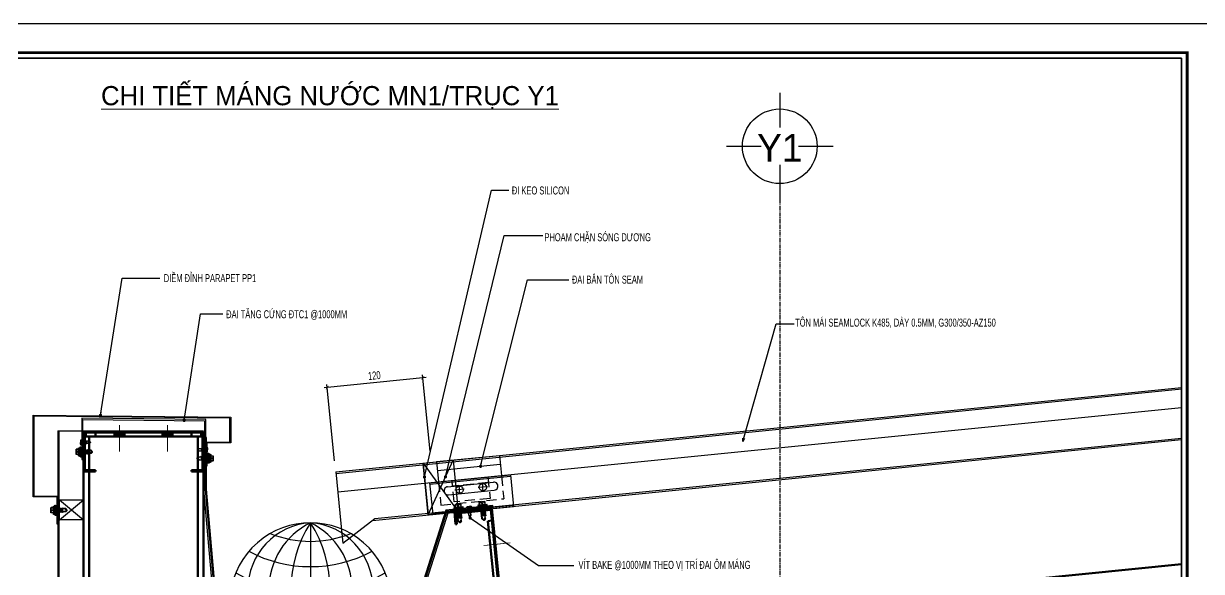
# Model space of a CAD drawing. Header units: inches. Extents: x 2 to 32666, y -5537 to 22.
# Drawn here: x 17461.7 to 17829.6, y -3875.7 to -3704.5 of the extents above; entities that cross this region are included whole.
import ezdxf
from ezdxf.enums import TextEntityAlignment as Align

# ---------------------------------------------------------------- set-up
doc = ezdxf.new("R2010")
doc.units = ezdxf.units.IN
doc.header["$MEASUREMENT"] = 0
for name, pattern in [('CENTER', [2, 1.25, -0.25, 0.25, -0.25]), ('DASHED2', [0.375, 0.25, -0.125]), ('HIDDEN2', [4.7625, 3.175, -1.5875])]:
    doc.linetypes.add(name, pattern=pattern)
doc.layers.get('Defpoints').update_dxf_attribs({"lineweight": 9})
for name, color, linetype in [('2', 2, 'Continuous'), ('3', 3, 'Continuous'), ('4', 4, 'Continuous'), ('6', 6, 'Continuous'), ('7', 7, 'Continuous'), ('8', 8, 'Continuous'), ('9', 9, 'Continuous'), ('BAO KHUNG', 31, 'Continuous'), ('DIM', 8, 'Continuous'), ('Kyhieu', 7, 'Continuous'), ('NET IN', 3, 'Continuous'), ('STRUCTURE', 1, 'Continuous'), ('Tim truc', 8, 'Continuous')]:
    doc.layers.add(name, color=color, linetype=linetype)
doc.layers.add('_TEXT', color=3, linetype='Continuous', lineweight=13)
doc.layers.add('Cover text', color=7, linetype='Continuous', true_color=0x52370f)
doc.styles.add('AVO', font='VAVOB.TTF')
doc.styles.add('ST1', font='vnshx.shx', dxfattribs={"width": 0.7})
doc.styles.add('ST1H', font='vnshxh.shx', dxfattribs={"width": 0.7})
doc.styles.add('ST3', font='VHAVANB.TTF')
doc.styles.add('TIEU DE', font='Vharialn.ttf')
doc.dimstyles.new('3', dxfattribs={"dimtxt": 2.5, "dimasz": 1, "dimexe": 1, "dimexo": 0, "dimgap": 1, "dimtad": 1, "dimdec": 0, "dimlfac": 3, "dimzin": 0, "dimdsep": 46, "dimtxsty": 'ST1', "dimblk": 'ARCHTICK', "dimcen": 1, "dimdle": 1, "dimclrd": 8, "dimclre": 8, "dimclrt": 3, "dimadec": 0, "dimazin": 0, "dimtfac": 1, "dimtdec": 0, "dimtix": 1, "dimtofl": 0, "dimtmove": 1, "dimatfit": 3, "dimldrblk": 'DOT', "dimfxl": 0.18, "dimtfill": 1, "dimtolj": 1, "dimtzin": 0, "dimlwd": -1, "dimlwe": -1, "dimarcsym": 2})
doc.dimstyles.new('4', dxfattribs={"dimtxt": 2.5, "dimasz": 1, "dimexe": 1, "dimexo": 0, "dimgap": 1, "dimtad": 1, "dimdec": 0, "dimlfac": 4, "dimzin": 0, "dimdsep": 46, "dimtxsty": 'ST1', "dimblk": 'ARCHTICK', "dimcen": 1, "dimdle": 1, "dimclrd": 8, "dimclre": 8, "dimclrt": 3, "dimadec": 0, "dimazin": 0, "dimtfac": 1, "dimtdec": 0, "dimtix": 1, "dimtmove": 1, "dimatfit": 3, "dimldrblk": 'OPEN30', "dimfxl": 0.18, "dimtfill": 1, "dimtolj": 1, "dimtzin": 0, "dimlwd": -1, "dimlwe": -1, "dimarcsym": 2})

# ---------------------------------------------------------------- blocks, each defined once
blk = doc.blocks.new('kt kien truc 1')
at = {"layer": '2', "color": 157, "linetype": 'Continuous'}
blk.add_lwpolyline([(0, 420), (594, 420), (594, 0), (0, 0)], close=True, dxfattribs=at)
at = {"layer": '7', "color": 147, "linetype": 'Continuous'}
blk.add_lwpolyline([(12.33, 57.61), (581.67, 57.61), (581.67, 409.19), (12.33, 409.19)], close=True, dxfattribs=at)
at = {"layer": 'BAO KHUNG', "color": 167, "linetype": 'Continuous', "const_width": 0.871}
blk.add_lwpolyline([(10.59, 9.07), (583.41, 9.07), (583.41, 410.93), (10.59, 410.93)], close=True, dxfattribs=at)
at = {"layer": 'Cover text', "ltscale": 0.5, "style": 'TIEU DE'}
for tag, p in [('TENBANVE', (45.93, 14.6)), ('STT', (555.05, 15.58))]:
    blk.add_attdef(tag, text='', height=2, dxfattribs=at).set_placement(p, align=Align.MIDDLE_CENTER)
blk = doc.blocks.new('Short_Self_drilling')
at = {"layer": 'STRUCTURE', "color": 1, "linetype": 'Continuous'}
for p, q in [((6.4, 1.7), (-6.4, 1.7)), ((5.1, 3.8), (-5.1, 3.8)), ((-2.6, 2.9), (-5.1, 2.9)), ((-3.4, 3.8), (-3.4, 6.8)), ((3, 7.2), (-3, 7.2)), ((2.6, 2.9), (-2.6, 2.9)), ((-2.1, 2.8), (-2.1, 2.9)), ((6.3, 0), (0, 0)), ((2.2, 2.8), (2.2, 2.9)), ((2.2, -0.5), (2.2, 0)), ((5.1, 2.9), (2.6, 2.9)), ((3.4, 3.8), (3.4, 6.8)), ((3, -1.2), (-2.7, -0.2)), ((3, -2.7), (-2.7, -1.8)), ((3, -4.2), (-2.7, -3.3)), ((3, -5.8), (-2.7, -4.8)), ((3, -7.3), (-2.7, -6.3)), ((-1.9, -8), (-2.7, -7.9)), ((-2.1, -1.4), (-2.1, -0.9)), ((-2.1, -2.9), (-2.1, -2.4)), ((-2.1, -4.4), (-2.1, -3.9)), ((-2.1, -6), (-2.1, -5.4)), ((-2.1, -7.5), (-2.1, -7)), ((-2.1, -12.3), (-2.1, -8.5)), ((3, -8.8), (-1.1, -8.1)), ((2.1, -12.3), (2.1, -9.1)), ((2.2, -2), (2.2, -1.5)), ((2.2, -3.6), (2.2, -3)), ((2.2, -5.1), (2.2, -4.6)), ((2.2, -6.6), (2.2, -6.1)), ((2.2, -8.1), (2.2, -7.6))]:
    blk.add_line(p, q, dxfattribs=at)
blk.add_lwpolyline([(6.4, 1.3), (6.4, 1.7), (2.1, 2.8), (-2.1, 2.8), (-6.4, 1.7), (-6.4, 1.3)], close=True, dxfattribs=at)
for points in [[(-6.4, 1.3, -0.088869), (-6.3, 0), (0, 0)], [(-0.1, 3.8), (-0.3, 6.2, 0.338878), (-3.1, 6.2), (-3.3, 3.8)], [(3.3, 3.8), (3.1, 6.2, 0.338878), (0.3, 6.2), (0.1, 3.8)], [(2.1, -12.3), (0.2, -14.2, -0.333596), (-0.2, -14.2), (-2.1, -12.3)], [(-0.1, -14), (-1, -12.2, -0.148657), (-1.4, -11.2), (-2, -7.7, -0.815006), (-1.2, -7.8, 0.150833), (-0.8, -8.7)], [(2.1, -12.3), (1.7, -11.7, 0.52242), (0.9, -11.7), (-0.2, -14.2)]]:
    blk.add_lwpolyline(points, format="xyb", dxfattribs=at)
for points in [[(3, -1.2), (2.2, -1.5), (-2.1, -0.8), (-2.7, -0.2), (-2.4, 0)], [(3, -2.7), (2.2, -3), (-2.1, -2.4), (-2.7, -1.8), (-2.1, -1.4), (2.2, -2), (3, -2.7)], [(3, -4.2), (2.2, -4.6), (-2.1, -3.9), (-2.7, -3.3), (-2.1, -2.9), (2.2, -3.6), (3, -4.2)], [(3, -5.8), (2.2, -6.1), (-2.1, -5.4), (-2.7, -4.8), (-2.1, -4.4), (2.2, -5.1), (3, -5.8)], [(3, -7.3), (2.2, -7.6), (-2.1, -7), (-2.7, -6.3), (-2.1, -6), (2.2, -6.6), (3, -7.3)], [(-1.8, -8.5), (-2.1, -8.5), (-2.7, -7.9), (-2.1, -7.5), (-1.8, -7.5)], [(-1.3, -7.6), (2.2, -8.1), (3, -8.8)], [(-1.2, 0), (2.2, -0.5), (3, -1.2)], [(3, -8.8), (2.2, -9.1), (-0.8, -8.7)]]:
    blk.add_lwpolyline(points, dxfattribs=at)
for centre, radius, start, end in [((-5, 3.3), 0.455, 109.7949, 250.2674), ((-3, 6.8), 0.429, 90.0311, 180.0311), ((3, 6.8), 0.429, 0.0311, 90.0311), ((5.1, 3.3), 0.435, 279.7276, 80.3347), ((10, 0.2), 3.74, 162.2963, 182.6103)]:
    blk.add_arc(centre, radius, start, end, dxfattribs=at)
blk = doc.blocks.new('A$C5FAA1D3F')
at = {"color": 8}
for p, q in [((-26.59, -10.81, 0), (-25.6, -0.91, 0)), ((-0.39, -3.85, 0), (-25.64, -1.33, 0)), ((-0.34, -3.43, 0), (-25.6, -0.91, 0)), ((-1.33, -13.34, 0), (-0.34, -3.43, 0)), ((-6.38, -8.5, 0), (-20.69, -7.07, 0)), ((-17.23, -7.27, 0), (-17.51, -10.1, 0)), ((-1.33, -13.34, 0), (-26.59, -10.81, 0)), ((-1.29, -12.92, 0), (-26.55, -10.39, 0)), ((-6.63, -11.02, 0), (-20.94, -9.59, 0)), ((-18.79, -8.54, 0), (-15.96, -8.83, 0)), ((-11.5, -9.26, 0), (-8.67, -9.54, 0)), ((-9.94, -7.99, 0), (-10.23, -10.82, 0)), ((-24.42, -17.42, 0), (-23.79, -11.09, 0)), ((-4.49, -16.58, 0), (-24.14, -14.62, 0)), ((-4.77, -19.39, 0), (-4.14, -13.06, 0)), ((-4.77, -19.39, 0), (-24.42, -17.42, 0))]:
    blk.add_line(p, q, dxfattribs=at)
at = {"color": 8, "linetype": 'HIDDEN2'}
for p, q in [((-23.79, -11.09, 0), (-23.06, -3.85, 0)), ((-3.42, -5.82, 0), (-23.06, -3.85, 0)), ((-19.57, -11.51, 0), (-18.9, -4.83, 0)), ((-18.9, -4.83, 0), (-7.68, -5.96, 0)), ((-7.68, -5.96, 0), (-8.35, -12.64, 0)), ((-4.14, -13.06, 0), (-3.42, -5.82, 0)), ((-19.58, -11.51, 0), (-19.4, -9.75, 0)), ((-19.4, -9.75, 0), (-8.17, -10.87, 0)), ((-8.17, -10.87, 0), (-8.35, -12.64, 0)), ((-8.35, -12.64, 0), (-19.58, -11.51, 0)), ((-8.35, -12.64, 0), (-19.57, -11.51, 0))]:
    blk.add_line(p, q, dxfattribs=at)
at = {"color": 8}
for centre, major_axis, start_param, end_param in [((-20.82, -8.33, 0), (-0.941, -0.852), 3.876998, 7.018591), ((-17.37, -8.69, 0), (-0.836, -0.757), 5.447794310103061, 11.73097961728265), ((-10.09, -9.4, 0), (-0.836, -0.757), 5.447794310103061, 11.73097961728265), ((-6.5, -9.76, 0), (-0.941, -0.852), 0.735405, 3.876998)]:
    blk.add_ellipse(centre, major_axis=major_axis, ratio=1, start_param=start_param, end_param=end_param, dxfattribs=at)
at = {"color": 1, "xscale": 0.2707692322397919, "yscale": 0.2707692322397919, "zscale": 0.2707692322397919, "rotation": 174.2582798079231}
for p in [(-16.04, -2.29, 0), (-8.54, -3.04, 0)]:
    blk.add_blockref('Short_Self_drilling', p, dxfattribs=at)
blk = doc.blocks.new('HFR-1')
at = {"layer": 'STRUCTURE', "color": 1, "linetype": 'Continuous'}
for p, q in [((-5.5, 0), (5.5, 0)), ((-5.2, 0.8), (-3.4, 1.5)), ((5.2, 0.8), (3.4, 1.5)), ((-2.4, -1.2), (-3, -1.6)), ((-3, -1.6), (-2.4, -1.9)), ((-2.4, -1.9), (-3, -2.3)), ((-3, -2.3), (-2.4, -2.6)), ((-2.4, -2.6), (-3, -3)), ((-3, -3), (-2.4, -3.3)), ((-2.4, -3.3), (-3, -3.7)), ((-3, -3.7), (-2.4, -4.1)), ((-2.4, -4.1), (-3, -4.4)), ((-3, -4.4), (-2.4, -4.8)), ((-2.4, -4.8), (-3, -5.1)), ((-3, -5.1), (-2.4, -5.5)), ((-2.4, -5.5), (-3, -5.8)), ((-3, -5.8), (-2.4, -6.2)), ((-2.4, -6.2), (-3, -6.6)), ((-3, -6.6), (-2.4, -6.9)), ((-2.4, -6.9), (-3, -7.3)), ((-3, -7.3), (-2.4, -7.6)), ((-2.4, -7.6), (-3, -8)), ((-3, -8), (-2.4, -8.3)), ((-2.4, -8.3), (-3, -8.7)), ((-3, -8.7), (-2.4, -9)), ((-2.4, -9), (-3, -9.4)), ((-3, -9.4), (-2.4, -9.7)), ((-2.4, -9.7), (-3, -10.1)), ((-3, -10.1), (-2.4, -10.5)), ((-2.4, -10.5), (-3, -10.8)), ((-3, -10.8), (-2.4, -11.2)), ((-2.4, -11.2), (-3, -11.5)), ((-3, -11.5), (-2.4, -11.9)), ((-2.9, -1.6), (2.9, -1.4)), ((-2.9, -2.3), (2.9, -2.1)), ((-2.9, -3), (2.9, -2.8)), ((-2.9, -3.7), (2.9, -3.6)), ((-2.9, -4.4), (2.9, -4.3)), ((-2.9, -5.1), (2.9, -5)), ((-2.9, -5.9), (2.9, -5.7)), ((-2.9, -6.6), (2.9, -6.4)), ((-2.9, -7.3), (2.9, -7.1)), ((-2.9, -8), (2.9, -7.8)), ((-2.9, -8.7), (2.9, -8.5)), ((-2.9, -9.4), (2.9, -9.2)), ((-2.9, -10.1), (1.5, -10)), ((-2.9, -10.8), (1.3, -10.7)), ((-2.9, -11.5), (0.9, -11.4)), ((-2.5, -17.4), (-2.5, -11.8)), ((-2.5, -17.4), (-2, -16.7)), ((-2.5, -17.4), (-0.2, -19.7)), ((2.4, -1.1), (-2.4, -1.2)), ((2.4, -1.8), (-2.4, -1.9)), ((-2.4, -1.9), (2.4, -1.8)), ((-2.4, -2.6), (2.4, -2.5)), ((2.4, -2.5), (-2.4, -2.6)), ((-2.4, -3.3), (2.4, -3.2)), ((2.4, -3.2), (-2.4, -3.3)), ((-2.4, -4.1), (2.4, -3.9)), ((2.4, -3.9), (-2.4, -4.1)), ((-2.4, -4.8), (2.4, -4.6)), ((2.4, -4.6), (-2.4, -4.8)), ((-2.4, -5.5), (2.4, -5.3)), ((2.4, -5.3), (-2.4, -5.5)), ((-2.4, -6.2), (2.4, -6)), ((2.4, -6), (-2.4, -6.2)), ((-2.4, -6.9), (2.4, -6.8)), ((2.4, -6.8), (-2.4, -6.9)), ((-2.4, -7.6), (2.4, -7.5)), ((2.4, -7.5), (-2.4, -7.6)), ((-2.4, -8.3), (2.4, -8.2)), ((2.4, -8.2), (-2.4, -8.3)), ((-2.4, -9), (2.4, -8.9)), ((2.4, -8.9), (-2.4, -9)), ((-2.4, -9.7), (2.4, -9.6)), ((2.4, -9.6), (-2.4, -9.7)), ((1.4, -10.3), (-2.4, -10.5)), ((-2.4, -10.5), (1.4, -10.3)), ((-2.4, -11.2), (1.1, -11.1)), ((1.1, -11.1), (-2.4, -11.2)), ((-2.4, -11.9), (0.4, -11.8)), ((-1, -16.7), (0.2, -19.7)), ((0.1, -19.4), (1.2, -17.3)), ((0.2, -19.7), (2.5, -17.4)), ((1.6, -16.1), (2.3, -10.2)), ((2.2, -10), (2.9, -10)), ((2.2, -11), (2.4, -11)), ((2.4, -11), (2.2, -11)), ((2.2, -11.4), (2.9, -11.4)), ((2.2, -11.7), (2.4, -11.7)), ((2.4, -10.3), (2.3, -10.3)), ((2.3, -10.3), (2.4, -10.3)), ((2.3, -10.7), (2.9, -10.7)), ((2.9, -1.4), (2.4, -1.1)), ((2.4, -1.8), (2.9, -1.4)), ((2.9, -2.1), (2.4, -1.8)), ((2.4, -2.5), (2.9, -2.1)), ((2.9, -2.8), (2.4, -2.5)), ((2.4, -3.2), (2.9, -2.8)), ((2.9, -3.6), (2.4, -3.2)), ((2.4, -3.9), (2.9, -3.6)), ((2.9, -4.3), (2.4, -3.9)), ((2.4, -4.6), (2.9, -4.3)), ((2.9, -5), (2.4, -4.6)), ((2.4, -5.3), (2.9, -5)), ((2.9, -5.7), (2.4, -5.3)), ((2.4, -6), (2.9, -5.7)), ((2.9, -6.4), (2.4, -6)), ((2.4, -6.8), (2.9, -6.4)), ((2.9, -7.1), (2.4, -6.8)), ((2.4, -7.5), (2.9, -7.1)), ((2.9, -7.8), (2.4, -7.5)), ((2.4, -8.2), (2.9, -7.8)), ((2.9, -8.5), (2.4, -8.2)), ((2.4, -8.9), (2.9, -8.5)), ((2.9, -9.2), (2.4, -8.9)), ((2.4, -9.6), (2.9, -9.2)), ((2.9, -10), (2.4, -9.6)), ((2.4, -10.3), (2.9, -10)), ((2.9, -10.7), (2.4, -10.3)), ((2.4, -11), (2.9, -10.7)), ((2.9, -11.4), (2.4, -11)), ((2.4, -11.7), (2.9, -11.4)), ((2.5, -17.4), (2.5, -11.7))]:
    blk.add_line(p, q, dxfattribs=at)
at = {"layer": 'STRUCTURE', "color": 1, "linetype": 'Continuous', "ltscale": 8}
for p in [(-3.4, 1.5), (3.4, 1.5)]:
    blk.add_line(p, (0, 1.5), dxfattribs=at)
at = {"layer": 'STRUCTURE', "color": 1, "linetype": 'DASHED2'}
for p in [(-1.9, 1.5), (1.9, 1.5)]:
    blk.add_line(p, (0, 0), dxfattribs=at)
at = {"layer": 'STRUCTURE', "color": 1, "linetype": 'Continuous', "ltscale": 8}
for centre, start, end in [((-4.7, 0.2), 130.41, 194.8062), ((4.7, 0.2), 345.1938, 49.59)]:
    blk.add_arc(centre, 0.801, start, end, dxfattribs=at)
at = {"layer": 'STRUCTURE', "color": 1, "linetype": 'Continuous'}
for centre, radius, start, end in [((-7.3, -9), 9.14, 58.065, 78.8402), ((5.1, -3.8), 3.83, 84.2039, 134.3621), ((-1.5, -17.1), 0.59, 34.2302, 144.5641), ((0, -19.4), 0.331, 231.6348, 305.4287), ((-0.5, -10.1), 1.93, 296.6041, 355.3922), ((-0.6, -16), 2.2, 324.0048, 357.8268), ((1.9, -10.3), 0.444, 15.9762, 172.6971)]:
    blk.add_arc(centre, radius, start, end, dxfattribs=at)
blk = doc.blocks.new('_ArchTick')
at = {"color": 0, "linetype": 'ByBlock', "const_width": 0.15}
blk.add_lwpolyline([(-0.5, -0.5), (0.5, 0.5)], dxfattribs=at)
blk = doc.blocks.new('*D6193')
at = {"layer": 'Defpoints', "color": 0, "transparency": 16777216}
for p in [(17556.57, -3818.27), (17588.71, -3838.17), (17558.86, -3841.16)]:
    blk.add_point(p, dxfattribs=at)
at = {"layer": 'DIM', "color": 8, "linetype": 'Continuous', "transparency": 16777216}
for p, q in [((17587.42, -3815.18), (17555.58, -3818.37)), ((17588.71, -3838.17), (17586.32, -3814.29)), ((17558.86, -3841.16), (17556.47, -3817.27))]:
    blk.add_line(p, q, dxfattribs=at)
at = {"layer": 'DIM', "color": 8, "transparency": 16777216}
for p, rotation in [((17586.42, -3815.28), 5.710604420058081), ((17556.57, -3818.27), 185.710604420058)]:
    blk.add_blockref('_ArchTick', p, dxfattribs=dict(at, rotation=rotation))
at = {"layer": 'DIM', "color": 3, "transparency": 16777216, "insert": (17571.27, -3814.53), "char_height": 2.5, "attachment_point": 5, "rotation": 5.7106, "style": 'ST1', "bg_fill": 3, "box_fill_scale": 1.25, "bg_fill_color": 256, "bg_fill_true_color": 13158600, "bg_fill_transparency": 0}
blk.add_mtext('\\A1;120', dxfattribs=at)
blk = doc.blocks.new('_Dot')
at = {"color": 0, "linetype": 'ByBlock', "lineweight": -2}
blk.add_line((-0.5, 0), (-1, 0), dxfattribs=at)
at = {"color": 0, "linetype": 'ByBlock', "const_width": 0.5}
blk.add_lwpolyline([(-0.25, 0, 1), (0.25, 0, 1)], format="xyb", close=True, dxfattribs=at)
blk = doc.blocks.new('DOT')
at = {"color": 0, "linetype": 'ByBlock'}
blk.add_line((-0.5, 0), (-1, 0), dxfattribs=at)
at = {"color": 0, "linetype": 'ByBlock', "const_width": 0.5}
blk.add_lwpolyline([(-0.25, 0, 1), (0.25, 0, 1)], format="xyb", close=True, dxfattribs=at)
blk = doc.blocks.new('_Open30')
at = {"color": 0, "linetype": 'ByBlock', "lineweight": -2}
for p, q in [((-1, 0.27), (0, 0)), ((0, 0), (-1, -0.27)), ((0, 0), (-1, 0))]:
    blk.add_line(p, q, dxfattribs=at)
blk = doc.blocks.new('TRUCVP')
at = {"layer": 'Kyhieu', "color": 1, "linetype": 'Continuous'}
for points in [[(0, 17.5), (0, 50)], [(-50, 0), (-17.5, 0)], [(17.5, 0), (50, 0)], [(0, -50), (0, -17.5)]]:
    blk.add_lwpolyline(points, dxfattribs=at)
at = {"layer": 'Kyhieu', "color": 40, "linetype": 'Continuous'}
blk.add_circle((0, 0), 35, dxfattribs=at)
blk = doc.blocks.new('A$C074D4DC8')
at = {"color": 9}
for p, q in [((80, 232.2), (80, 100)), ((13.2, 108.1), (13.2, 8.1)), ((146.8, 108.1), (146.8, 8.1)), ((38.4, 101.8), (38.4, 1.8)), ((80, 100), (80, 0)), ((121.6, 101.8), (121.6, 1.8))]:
    blk.add_line(p, q, dxfattribs=at)
for centre, radius, start, end in [((80, 152.2), 80, 326.5995, 213.4005), ((84.2, 166.1), 66.2, 93.6886, 266.3114), ((112.4, 166.1), 73.6, 116.1115, 243.8885), ((183.7, 166.1), 123, 147.491, 212.509), ((-23.7, 166.1), 123, 327.491, 32.509), ((47.6, 166.1), 73.6, 296.1115, 63.8885), ((75.7, 166.1), 66.2, 273.6886, 86.3114), ((80, 318.7), 105, 247.6912, 292.3088), ((80, 318.7), 130, 241.9999, 298.0001), ((80, 318.7), 155, 241.4707, 298.5293), ((80, 318.7), 180, 243.6718, 296.3282), ((80, 318.7), 205, 248.1186, 291.8814)]:
    blk.add_arc(centre, radius, start, end, dxfattribs=at)
for centre in [(80, 108.1), (80, 8.1)]:
    blk.add_ellipse(centre, major_axis=(-66.8, 0), ratio=0.12167, dxfattribs=at)
for centre in [(80, 79.9), (80, 58.1), (80, 31.6)]:
    blk.add_ellipse(centre, major_axis=(-66.8, 0), ratio=0.12167, start_param=0, end_param=3.141593, dxfattribs=at)

msp = doc.modelspace()

# ---------------------------------------------------------------- hatches: boundary and pattern name
at = {"layer": '2'}
for points in [[(17493.426, -3832.353), (17493.426, -3833.603), (17489.926, -3833.603), (17489.926, -3832.353)], [(17508.426, -3832.353), (17508.426, -3833.603), (17504.926, -3833.603), (17504.926, -3832.353)]]:
    msp.add_hatch(color=256, dxfattribs=at).paths.add_polyline_path(points, flags=17)

# ---------------------------------------------------------------- linework, layer by layer
at = {"layer": '2', "lineweight": 0}
for p, q in [((17491.676, -3829.978), (17491.676, -3838.228)), ((17491.676, -3829.978), (17491.676, -3838.228)), ((17506.676, -3829.978), (17506.676, -3838.228)), ((17506.676, -3829.978), (17506.676, -3838.228)), ((17489.926, -3832.353), (17489.926, -3833.603)), ((17493.426, -3832.353), (17493.426, -3833.603)), ((17504.926, -3832.353), (17504.926, -3833.603)), ((17508.426, -3832.353), (17508.426, -3833.603)), ((17605.5054, -3867.645), (17613.7145, -3866.8241)), ((17606.7492, -3867.5206), (17613.7145, -3866.8241)), ((17606.7492, -3867.5206), (17613.7145, -3866.8241)), ((17606.7473, -3867.5011), (17609.1105, -3867.2648)), ((17606.7473, -3867.5011), (17609.1105, -3867.2648))]:
    msp.add_line(p, q, dxfattribs=at)
at = {"layer": '2', "lineweight": 100}
for p, q in [((17480.8095, -3832.3615), (17480.426, -3831.978)), ((17480.426, -3844.478), (17480.426, -3831.978)), ((17480.426, -3831.978), (17517.926, -3831.978)), ((17517.551, -3832.353), (17480.801, -3832.353)), ((17480.801, -3832.353), (17480.801, -3844.103)), ((17480.801, -3833.6023), (17482.1759, -3833.6023)), ((17481.176, -3833.603), (17481.176, -3832.353)), ((17517.176, -3833.603), (17481.176, -3833.603)), ((17482.1759, -3844.103), (17482.1759, -3833.6023)), ((17484.176, -3833.603), (17484.176, -3832.353)), ((17514.176, -3833.603), (17514.176, -3832.353)), ((17516.1759, -3833.6023), (17517.551, -3833.6023)), ((17516.1759, -3844.103), (17516.1759, -3833.6023)), ((17517.176, -3832.353), (17517.176, -3833.603)), ((17517.551, -3844.103), (17517.551, -3832.353)), ((17517.926, -3844.478), (17517.926, -3831.978)), ((17480.4259, -4066.9148), (17480.4259, -3844.478)), ((17484.176, -3844.478), (17480.426, -3844.478)), ((17480.801, -3844.103), (17484.176, -3844.103)), ((17482.1759, -4066.9148), (17482.1759, -3844.478)), ((17484.176, -3844.103), (17484.176, -3844.478)), ((17514.176, -3844.478), (17514.176, -3844.103)), ((17514.176, -3844.103), (17517.551, -3844.103)), ((17514.176, -3844.478), (17517.926, -3844.478)), ((17516.1759, -4066.9148), (17516.1759, -3844.478)), ((17517.9259, -4066.9148), (17517.9259, -3844.478)), ((17596.3013, -3857.2593), (17607.993, -3856.0901)), ((17596.6745, -3860.9907), (17596.3013, -3857.2593)), ((17607.6572, -3856.5006), (17596.7118, -3857.5951)), ((17596.7118, -3857.5951), (17597.0476, -3860.9533)), ((17611.3513, -3893.4413), (17607.6572, -3856.5006)), ((17607.993, -3856.0901), (17611.6871, -3893.0309)), ((17597.0476, -3860.9533), (17596.6745, -3860.9907)), ((17607.993, -3859.8588), (17606.7492, -3859.9832)), ((17606.7492, -3859.9832), (17610.2319, -3894.8095)), ((17597.4257, -3896.0901), (17823.4384, -3873.4888))]:
    msp.add_line(p, q, dxfattribs=at)
at = {"layer": '2', "color": 5}
msp.add_lwpolyline([(17518.6151, -3841.1398), (17518.6151, -3828.2686), (17479.867, -3827.8811), (17479.867, -3840.7599), (17480.242, -3840.7599), (17480.242, -3828.2599), (17518.2401, -3828.6398), (17518.2401, -3841.1398)], close=True, dxfattribs=at)
at = {"layer": '3'}
for p, q in [((17559.2079, -3844.6376), (17823.4384, -3818.2145)), ((17559.2576, -3845.1351), (17823.4882, -3818.712)), ((17472.4259, -3831.7505), (17472.4259, -4066.9148)), ((17472.4259, -3831.7505), (17480.4259, -3831.7505)), ((17472.6759, -3831.7505), (17472.6759, -4066.9148)), ((17480.1759, -3831.7505), (17480.1759, -4066.9148)), ((17480.4259, -3831.7505), (17480.4259, -4066.9148)), ((17570.6817, -3859.8212), (17823.4384, -3834.5455)), ((17571.4396, -3859.243), (17823.3887, -3834.048)), ((17559.2079, -3844.6376), (17560.8248, -3860.8069)), ((17561.432, -3866.8788), (17571.4396, -3859.243)), ((17560.8248, -3860.8069), (17561.432, -3866.8788))]:
    msp.add_line(p, q, dxfattribs=at)
at = {"layer": '4', "const_width": 0.5}
msp.add_lwpolyline([(17586.5098, -3841.9074), (17588.1267, -3858.0767)], dxfattribs=at)
at = {"layer": '6'}
msp.add_lwpolyline([(17518.6688, -3842.8122), (17518.6688, -3835.3122), (17526.1688, -3835.3122), (17526.1688, -3827.8122), (17464.9259, -3827.1998), (17464.9259, -3852.1998), (17472.4259, -3852.1998), (17472.4259, -3860.9498), (17472.1759, -3860.9498), (17472.1759, -3852.4498), (17464.6759, -3852.4498), (17464.6759, -3826.9473), (17526.4188, -3827.5647), (17526.4188, -3835.5622), (17518.9188, -3835.5622), (17518.9188, -3842.8122)], close=True, dxfattribs=at)
at = {"layer": '7'}
for p, q in [((17588.1267, -3858.0767), (17595.8477, -3840.9736)), ((17586.5098, -3841.9074), (17597.4646, -3857.1429))]:
    msp.add_line(p, q, dxfattribs=at)
msp.add_lwpolyline([(17586.5098, -3841.9074), (17595.8477, -3840.9736), (17597.4646, -3857.1429), (17588.1267, -3858.0767)], close=True, dxfattribs=at)
at = {"layer": '8'}
msp.add_line((17559.8298, -3850.8566), (17823.4384, -3824.4956), dxfattribs=at)
at = {"layer": '9'}
for p, q in [((17472.9259, -3859.5948), (17480.4259, -3853.3956)), ((17472.9259, -3853.3956), (17480.4259, -3859.5948))]:
    msp.add_line(p, q, dxfattribs=at)
msp.add_lwpolyline([(17472.9259, -3853.3956), (17480.4259, -3853.3956), (17480.4259, -3859.5948), (17472.9259, -3859.5948)], close=True, dxfattribs=at)
at = {"layer": 'DIM'}
msp.add_lwpolyline([(17254.1005, -3715.3349), (17823.4384, -3715.3349), (17823.4384, -4066.9148), (17254.1005, -4066.9148)], close=True, dxfattribs=at)
at = {"layer": 'NET IN'}
msp.add_lwpolyline([(17241.7695, -3704.5249), (17835.7695, -3704.5249), (17835.7695, -4124.5249), (17241.7695, -4124.5249)], close=True, dxfattribs=at)
at = {"layer": 'Tim truc', "linetype": 'CENTER'}
msp.add_line((17697.9258, -3759.5588), (17697.9258, -4066.9148), dxfattribs=at)

# ---------------------------------------------------------------- block references
at = {"color": 1, "xscale": -0.2400000000185761, "yscale": 0.2399999998742715, "zscale": 0.2399999999999999}
for p, rotation in [((17479.8231, -3838.3733, 0), 90.03112754959358), ((17519.2513, -3840.3893, 0), 270.0311275495936), ((17471.9244, -3856.6076, 0), 90.03112754959358)]:
    msp.add_blockref('Short_Self_drilling', p, dxfattribs=dict(at, rotation=rotation))
at = {"color": 8, "extrusion": (0, 0, -1)}
for p, xscale, yscale, zscale, rotation in [((-17479.6881, -3835.4182), 0.1492098718646501, 0.1492098718646501, -0.1492098718646501, 270.0000000000426), ((-17518.911, -3837.6873), -0.1492098718646501, 0.149209872353822, -0.1492098718646501, 89.9999999999574), ((-17600.9141, -3855.6491), -0.14920987186465, 0.149209872353822, -0.14920987186465, 354.2893955799449)]:
    msp.add_blockref('HFR-1', p, dxfattribs=dict(at, xscale=xscale, yscale=yscale, zscale=zscale, rotation=rotation))
at = {"color": 9, "xscale": 0.315305736574175, "yscale": 0.315305736574175, "zscale": 0.315305736574175}
msp.add_blockref('A$C074D4DC8', (17526.1052, -3933.7388), dxfattribs=at)
at = {"layer": '3'}
msp.add_blockref('kt kien truc 1', (17241.7695, -4124.5249), dxfattribs=at)
at = {"layer": 'DIM', "rotation": 191.4211975576111}
msp.add_blockref('A$C5FAA1D3F', (17589.8611, -3861.3686, 0), dxfattribs=at)
at = {"layer": 'Kyhieu', "ltscale": 10, "xscale": 0.3333333333333334, "yscale": 0.3333333333333334, "zscale": 0.3333333333333334, "rotation": 270}
msp.add_blockref('TRUCVP', (17697.9258, -3742.8921), dxfattribs=at)

# ---------------------------------------------------------------- texts
at = {"layer": '3', "style": 'ST1H', "width": 0.7}
for s, p in [('®i keo silicon', (17614.2375, -3757.935)), ('phoam chÆn SãNG D¦¥NG', (17624.4018, -3772.5503)), ('diÒm ®Ønh parapet pp1', (17505.5046, -3785.3231)), ('®ai b¾n t«n seam', (17632.9829, -3785.7907)), ('®ai t¨ng cøng ®tc1 @1000mm', (17524.9983, -3796.6117)), ('t«n m¸i seamlock k485, dµy 0.5mm, g300/350-az150', (17702.7176, -3799.2317)), ('vÝt bake @1000mm theo vÞ trÝ ®ai «m m¸ng', (17635.0423, -3874.926))]:
    msp.add_text(s, height=2.5, dxfattribs=at).set_placement(p)
at = {"layer": '_TEXT', "style": 'ST3'}
msp.add_text('%%Uchi tiÕt m¸ng n\xadíc mn1/trôc y1', height=6, dxfattribs=at).set_placement((17485.9133, -3730.057))
at = {"layer": 'Kyhieu', "color": 3, "ltscale": 10, "style": 'AVO'}
msp.add_text('Y1', height=8.66667, dxfattribs=at).set_placement((17697.9258, -3743.384), align=Align.MIDDLE_CENTER)

# ---------------------------------------------------------------- leaders
at = {"layer": 'DIM'}
for points, override in [([(17593.4925, -3846.1907), (17611.8182, -3770.8024), (17623.8619, -3770.8024)], {"dimgap": 1, "dimtad": 0, "dimzin": 8, "dimldrblk": 'DOT'}), ([(17485.7586, -3826.9375), (17492.4937, -3784.0971), (17504.2408, -3784.0971)], {"dimgap": 1, "dimtad": 0, "dimzin": 8, "dimldrblk": 'DOT'}), ([(17604.4542, -3842.8797), (17619.0966, -3784.6601), (17631.986, -3784.6601)], {"dimgap": 1, "dimtad": 0, "dimzin": 8, "dimldrblk": 'DOT'}), ([(17511.8461, -3828.5587), (17516.9936, -3795.2369), (17523.9053, -3795.2369)], {"dimgap": 1, "dimtad": 0, "dimzin": 8, "dimldrblk": 'DOT'}), ([(17686.3751, -3835.0918), (17696.7504, -3798.4115), (17702.3981, -3798.4115)], {"dimgap": 1, "dimtad": 0, "dimzin": 8}), ([(17601.2138, -3859.0336), (17622.5473, -3873.8837), (17633.5801, -3873.8837)], {"dimgap": 1, "dimtad": 0, "dimzin": 8, "dimldrblk": 'DOT'})]:
    msp.add_leader(points, dimstyle='4', override=override, dxfattribs=at)

# ---------------------------------------------------------------- next in the draw order: dimensions: what is measured, and where the dimension line sits
dim = msp.add_aligned_dim(p1=(17588.711, -3838.1728), p2=(17558.8599, -3841.1579), distance=-23.0065, dimstyle='4', override={"dimzin": 8, "dimldrblk": 'DOT'}, dxfattribs=at)
dim.commit()
dim.dimension.update_dxf_attribs({"geometry": '*D6193', "text_midpoint": (17571.2723, -3814.5342)})

# ---------------------------------------------------------------- next in the draw order: linework, layer by layer
at = {"layer": '4'}
msp.add_lwpolyline([(17608.3312, -3855.4784), (17593.9031, -3856.9212), (17579.4919, -3902.5832), (17523.1715, -3902.5832), (17518.5255, -3850.0599), (17518.5255, -3833.8892), (17517.9505, -3833.8892), (17517.9505, -3850.0853), (17522.6451, -3903.1582), (17579.9134, -3903.1582), (17594.3374, -3857.4557), (17608.3884, -3856.0506)], close=True, dxfattribs=at)
at = {"layer": '6'}
msp.add_lwpolyline([(17518.5255, -3833.8892), (17518.5255, -3850.0599), (17523.1715, -3902.5832), (17579.4919, -3902.5832), (17593.9031, -3856.9212), (17608.3312, -3855.4784), (17608.2939, -3855.1053), (17593.5766, -3856.577), (17579.1701, -3902.2082), (17523.4703, -3902.2082), (17518.9005, -3850.0175), (17518.9005, -3833.8892)], close=True, dxfattribs=at)

# ---------------------------------------------------------------- next in the draw order: leaders
at = {"layer": 'DIM'}
msp.add_leader([(17586.9414, -3846.2235), (17607.9113, -3756.6398), (17613.2501, -3756.6398)], dimstyle='3', override={"dimgap": 1, "dimtad": 0, "dimzin": 8}, dxfattribs=at)

doc.saveas('drawing.dxf')
